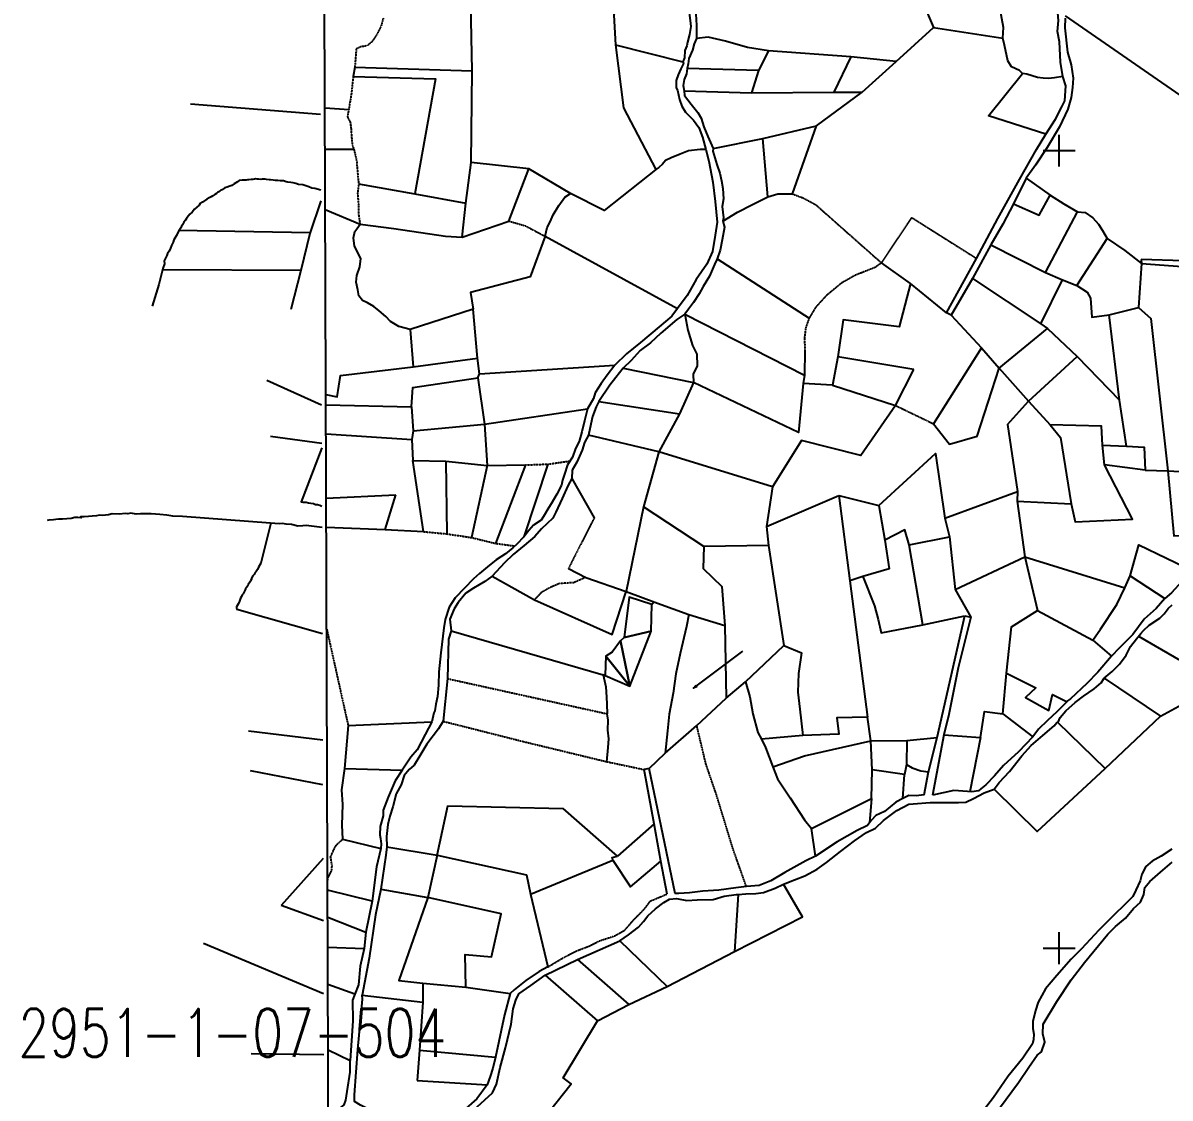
# Model space of a CAD drawing. Header units: millimetres. Extents: x 605783 to 631525, y 1302882 to 1327028.
# Drawn here: x 621219 to 622657, y 1322475 to 1323824 of the extents above; entities that cross this region are included whole.
import ezdxf
from ezdxf.enums import TextEntityAlignment as Align

# ---------------------------------------------------------------- set-up
doc = ezdxf.new("R2010")
doc.units = ezdxf.units.MM
doc.linetypes.add('HIDDEN', pattern=[0.375, 0.25, -0.125])
for name, color, linetype in [('2', 7, 'Continuous'), ('3', 7, 'Continuous'), ('42', 7, 'Continuous'), ('43', 7, 'Continuous'), ('44', 7, 'Continuous')]:
    doc.layers.add(name, color=color, linetype=linetype)
doc.styles.add('ROMANS', font='ROMANS', dxfattribs={"height": 0.2})

# ---------------------------------------------------------------- blocks, each defined once
blk = doc.blocks.new('COORD')
at = {"layer": '42', "color": 2, "linetype": 'Continuous'}
for p, q in [((0, -2), (0, 2)), ((-2, 0), (2, 0))]:
    blk.add_line(p, q, dxfattribs=at)
blk = doc.blocks.new('COORD$')
at = {"layer": '42', "color": 2, "linetype": 'Continuous'}
blk.add_blockref('COORD', (0, 0), dxfattribs=at)

msp = doc.modelspace()

# ---------------------------------------------------------------- linework, layer by layer
at = {"layer": '2', "color": 1, "linetype": 'Continuous'}
for p, q in [((621782.23227, 1323763.55111), (621780.88527, 1323847.95311)), ((622525.65427, 1323832.39911), (622697.53827, 1323713.08511)), ((622313.77327, 1323775.14311), (622360.35527, 1323817.69611)), ((622360.35527, 1323817.69611), (622447.41927, 1323804.48311)), ((621961.89627, 1323795.91611), (622046.24527, 1323774.66511)), ((622256.89527, 1323781.23111), (622153.77427, 1323788.48311)), ((622256.89527, 1323781.23111), (622235.45827, 1323736.93411)), ((622313.77327, 1323775.14311), (622256.89527, 1323781.23111)), ((622271.03627, 1323736.87811), (622313.77327, 1323775.14311)), ((621635.32227, 1323768.31811), (621633.29927, 1323756.62311)), ((621635.32227, 1323768.31811), (621782.23227, 1323763.55111)), ((621781.06627, 1323648.38811), (621782.23227, 1323763.55111)), ((622141.13127, 1323763.93711), (622132.27427, 1323736.05311)), ((622047.88327, 1323738.30811), (622132.27427, 1323736.05311)), ((622132.27427, 1323736.05311), (622235.45827, 1323736.93411)), ((622213.78227, 1323694.41811), (622271.03627, 1323736.87811)), ((622235.45827, 1323736.93411), (622271.03627, 1323736.87811)), ((621592.43051, 1323708.91238), (621429.18351, 1323721.91738)), ((621597.84227, 1323716.95411), (621628.00027, 1323715.18211)), ((622146.56827, 1323678.48111), (622213.78227, 1323694.41811)), ((622183.64227, 1323609.27211), (622213.78227, 1323694.41811)), ((622084.19627, 1323666.19111), (622146.56827, 1323678.48111)), ((622152.86527, 1323605.72711), (622146.56827, 1323678.48111)), ((621598.01727, 1323665.09111), (621634.14527, 1323665.10311)), ((621774.50427, 1323597.79411), (621781.06627, 1323648.38811)), ((621853.51027, 1323640.53811), (621781.06627, 1323648.38811)), ((621828.40727, 1323575.19211), (621853.51027, 1323640.53811)), ((621905.64127, 1323609.80011), (621853.51027, 1323640.53811)), ((622476.80727, 1323628.83511), (622460.80427, 1323596.94611)), ((622476.80727, 1323628.83511), (622506.88527, 1323607.73011)), ((621640.03027, 1323621.88711), (621710.44427, 1323609.46111)), ((621710.44427, 1323609.46111), (621774.50427, 1323597.79411)), ((621598.27227, 1323589.84711), (621641.85527, 1323571.29811)), ((621769.96827, 1323555.08311), (621774.50427, 1323597.79411)), ((622501.05027, 1323510.67911), (622540.77727, 1323586.84511)), ((621769.96827, 1323555.08311), (621828.40727, 1323575.19211)), ((621579.20351, 1323560.18438), (621414.48351, 1323563.23238)), ((621873.66527, 1323556.14511), (622039.84427, 1323465.44911)), ((622432.19527, 1323545.34011), (622409.50427, 1323503.08811)), ((622432.19527, 1323545.34011), (622501.05027, 1323510.67911)), ((622540.06027, 1323494.32611), (622578.13027, 1323553.47511)), ((622089.20427, 1323527.62511), (622204.54327, 1323453.27111)), ((622376.64127, 1323459.90711), (622414.52827, 1323528.20911)), ((622620.61827, 1323526.92311), (622621.34127, 1323521.83311)), ((621567.67951, 1323513.29638), (621394.23551, 1323514.17238)), ((622331.69027, 1323496.64811), (622295.29727, 1323522.63811)), ((622621.34127, 1323521.83311), (622617.61227, 1323466.96011)), ((622409.50427, 1323503.08811), (622382.71827, 1323457.05811)), ((622409.50427, 1323503.08811), (622494.95927, 1323446.16811)), ((622494.95927, 1323446.16811), (622522.07127, 1323501.34511)), ((622501.05027, 1323510.67911), (622522.07127, 1323501.34511)), ((622522.07127, 1323501.34511), (622540.06027, 1323494.32611)), ((622376.64127, 1323459.90711), (622331.69027, 1323496.64811)), ((621783.52127, 1323464.84011), (621704.75327, 1323439.38311)), ((621788.91427, 1323403.32011), (621783.52127, 1323464.84011)), ((622382.71827, 1323457.05811), (622376.64127, 1323459.90711)), ((622382.71827, 1323457.05811), (622420.77427, 1323416.05611)), ((622580.68827, 1323457.36811), (622617.61227, 1323466.96011)), ((622593.58327, 1323350.49611), (622580.68827, 1323457.36811)), ((622442.68727, 1323390.70011), (622503.55427, 1323440.24611)), ((622494.95927, 1323446.16811), (622503.55427, 1323440.24611)), ((622503.55427, 1323440.24611), (622540.38727, 1323405.35611)), ((621704.75327, 1323439.38311), (621708.35527, 1323392.35311)), ((622199.39927, 1323412.64511), (622198.90727, 1323381.89211)), ((622420.77427, 1323416.05611), (622442.68727, 1323390.70011)), ((621708.35527, 1323392.35311), (621788.91427, 1323403.32011)), ((621791.47427, 1323383.49211), (621788.91427, 1323403.32011)), ((622240.50827, 1323404.91611), (622233.88027, 1323369.38711)), ((622335.93727, 1323388.83411), (622240.50827, 1323404.91611)), ((622479.72227, 1323349.19911), (622540.38727, 1323405.35611)), ((622540.38727, 1323405.35611), (622593.58327, 1323350.49611)), ((621789.44527, 1323378.66011), (621791.47427, 1323383.49211)), ((621791.47427, 1323383.49211), (621961.28727, 1323394.29611)), ((621971.71827, 1323390.51011), (622059.57127, 1323372.68311)), ((622312.71827, 1323344.04411), (622335.93727, 1323388.83411)), ((622442.68727, 1323390.70011), (622479.72227, 1323349.19911)), ((621593.66451, 1323344.47838), (621524.82251, 1323375.22438)), ((621789.44527, 1323378.66011), (621797.63127, 1323320.44711)), ((622059.57127, 1323372.68311), (622042.24027, 1323333.43411)), ((622233.88027, 1323369.38711), (622197.04727, 1323371.48711)), ((622233.88027, 1323369.38711), (622312.71827, 1323344.04411)), ((621599.10127, 1323344.76611), (621706.36727, 1323342.01611)), ((621706.36727, 1323342.01611), (621708.42827, 1323312.01911)), ((621797.63127, 1323320.44711), (621926.89727, 1323339.53511)), ((621941.09827, 1323348.98111), (622042.24027, 1323333.43411)), ((622453.32027, 1323319.94311), (622479.72227, 1323349.19911)), ((622479.72227, 1323349.19911), (622506.68427, 1323319.47811)), ((622602.28627, 1323292.97311), (622593.58327, 1323350.49611)), ((622042.24027, 1323333.43411), (622016.45827, 1323285.87111)), ((621708.42827, 1323312.01911), (621706.65827, 1323301.08611)), ((621708.42827, 1323312.01911), (621797.63127, 1323320.44711)), ((621797.63127, 1323320.44711), (621801.23727, 1323268.58711)), ((622453.32027, 1323319.94311), (622465.63127, 1323236.20611)), ((622506.68427, 1323319.47811), (622519.77827, 1323303.85811)), ((621529.42351, 1323305.32138), (621593.82651, 1323296.68438)), ((621599.22527, 1323308.16111), (621706.65827, 1323301.08611)), ((621706.65827, 1323301.08611), (621707.95327, 1323274.90211)), ((622016.45827, 1323285.87111), (621928.01627, 1323306.73611)), ((622519.77827, 1323303.85811), (622533.10827, 1323220.36811)), ((622016.45827, 1323285.87111), (621997.11827, 1323216.89911)), ((622158.94027, 1323241.92611), (622016.45827, 1323285.87111)), ((622572.30627, 1323293.99611), (622602.28627, 1323292.97311)), ((622574.91027, 1323269.31711), (622572.30627, 1323293.99611)), ((621721.50527, 1323185.67511), (621707.95327, 1323274.90211)), ((621707.95327, 1323274.90211), (621749.38327, 1323273.90311)), ((621749.38327, 1323273.90311), (621750.73627, 1323182.89211)), ((621749.38327, 1323273.90311), (621801.23727, 1323268.58711)), ((621801.23727, 1323268.58711), (621781.49427, 1323178.32911)), ((621801.23727, 1323268.58711), (621849.27327, 1323269.37011)), ((621849.27327, 1323269.37011), (621811.49227, 1323170.97011)), ((621877.23027, 1323270.39911), (621847.09427, 1323179.38211)), ((622625.94027, 1323262.77211), (622574.91027, 1323269.31711)), ((622625.94027, 1323262.77211), (622654.14127, 1323261.76411)), ((622654.14127, 1323261.76411), (622727.29827, 1323257.56911)), ((621907.09327, 1323252.51911), (621935.25627, 1323202.94911)), ((622158.94027, 1323241.92611), (622151.18427, 1323192.17211)), ((621599.49827, 1323227.57311), (621686.64327, 1323231.67511)), ((621673.21227, 1323188.45111), (621686.64327, 1323231.67511)), ((622151.18427, 1323192.17211), (622241.70227, 1323231.03811)), ((622241.70227, 1323231.03811), (622291.92227, 1323218.40011)), ((622241.70227, 1323231.03811), (622255.61327, 1323124.15711)), ((622374.64727, 1323202.68311), (622465.63127, 1323236.20611)), ((622465.63127, 1323236.20611), (622465.28327, 1323224.00811)), ((621997.11827, 1323216.89911), (621975.20327, 1323110.83811)), ((622072.52027, 1323167.26911), (621997.11827, 1323216.89911)), ((622291.92227, 1323218.40011), (622299.71927, 1323175.12011)), ((622465.28327, 1323224.00811), (622533.10827, 1323220.36811)), ((622465.28327, 1323224.00811), (622475.16227, 1323154.27411)), ((622374.64727, 1323202.68311), (622380.56227, 1323178.99111)), ((621599.62027, 1323191.47111), (621673.21227, 1323188.45111)), ((621673.21227, 1323188.45111), (621721.50527, 1323185.67511)), ((622151.18427, 1323192.17211), (622153.79627, 1323168.51011)), ((622153.79627, 1323168.51011), (622072.52027, 1323167.26911)), ((622153.79627, 1323168.51011), (622172.89827, 1323042.77311)), ((622329.91527, 1323169.26411), (622380.56227, 1323178.99111)), ((622347.18127, 1323068.96311), (622329.91527, 1323169.26411)), ((622380.56227, 1323178.99111), (622387.67527, 1323113.09411)), ((622387.67527, 1323113.09411), (622475.16227, 1323154.27411)), ((622475.16227, 1323154.27411), (622600.14627, 1323115.31111)), ((622475.16227, 1323154.27411), (622490.90327, 1323086.77611)), ((621902.99727, 1323139.42711), (621924.63327, 1323128.30911)), ((621807.35127, 1323129.69111), (621860.61027, 1323100.31711)), ((621924.63327, 1323128.30911), (621975.20327, 1323110.83811)), ((622271.91827, 1323129.35311), (622255.61327, 1323124.15711)), ((622255.61327, 1323124.15711), (622277.92127, 1322953.14611)), ((622600.14627, 1323115.31111), (622607.12627, 1323130.50211)), ((622607.12627, 1323130.50211), (622650.38727, 1323101.69111)), ((622387.67527, 1323113.09411), (622407.22827, 1323078.35311)), ((622007.60527, 1323094.54211), (622009.89927, 1323097.73611)), ((622490.90327, 1323086.77611), (622559.99227, 1323049.57111)), ((622347.18127, 1323068.96311), (622399.61927, 1323080.19911)), ((622365.14627, 1322927.73011), (622399.61927, 1323080.19911)), ((622399.61927, 1323080.19911), (622407.22827, 1323078.35311)), ((621756.23127, 1323061.40911), (621946.69327, 1323006.35911)), ((622617.49727, 1323054.68911), (622719.42027, 1322995.31111)), ((622124.77027, 1322997.43711), (622172.89827, 1323042.77311)), ((622559.99227, 1323049.57111), (622583.77727, 1323029.55311)), ((622059.68427, 1322989.39111), (622121.73427, 1323035.62711)), ((621751.59127, 1323001.38711), (621745.91327, 1322947.97411)), ((622100.72327, 1322977.05711), (622124.77027, 1322997.43711)), ((622447.45927, 1322957.26211), (622452.17327, 1323008.06011)), ((622574.46027, 1323002.06611), (622645.15227, 1322954.52511)), ((622645.15227, 1322954.52511), (622719.42027, 1322995.31111)), ((622063.84727, 1322942.46911), (622100.72327, 1322977.05711)), ((622282.01127, 1322923.37011), (622277.92127, 1322953.14611)), ((622447.45927, 1322957.26211), (622484.98327, 1322928.59511)), ((622575.77327, 1322888.78511), (622645.15227, 1322954.52511)), ((621626.92427, 1322942.59711), (621622.39827, 1322888.70011)), ((621626.92427, 1322942.59711), (621731.68427, 1322947.17311)), ((622024.20327, 1322908.07511), (622063.84727, 1322942.46911)), ((622515.92927, 1322946.73211), (622575.77327, 1322888.78511)), ((621595.08851, 1322924.12438), (621502.12451, 1322935.58538)), ((622196.67427, 1322929.95911), (622145.04927, 1322925.32511)), ((622282.01127, 1322923.37011), (622326.99727, 1322923.99511)), ((622283.50827, 1322887.00711), (622282.01127, 1322923.37011)), ((622326.99727, 1322923.99511), (622326.50827, 1322893.75011)), ((622326.99727, 1322923.99511), (622365.14627, 1322927.73011)), ((622354.13627, 1322884.35911), (622365.14627, 1322927.73011)), ((622373.30327, 1322930.96311), (622359.16427, 1322855.28111)), ((622373.30327, 1322930.96311), (622419.27427, 1322927.51311)), ((622419.27427, 1322927.51311), (622405.91127, 1322859.60211)), ((622004.04127, 1322888.65711), (622024.20327, 1322908.07511)), ((622326.50827, 1322893.75011), (622324.37727, 1322881.05911)), ((621595.27851, 1322868.27138), (621504.53651, 1322885.79938)), ((621622.39827, 1322888.70011), (621694.51727, 1322886.55611)), ((622004.04127, 1322888.65711), (621997.94627, 1322887.36911)), ((622010.31327, 1322819.46511), (621997.94627, 1322887.36911)), ((622282.72027, 1322850.91911), (622283.50827, 1322887.00711)), ((622324.37727, 1322881.05911), (622283.50827, 1322887.00711)), ((622322.07427, 1322851.11311), (622324.37727, 1322881.05911)), ((622348.74327, 1322855.76211), (622354.13627, 1322884.35911)), ((622282.72027, 1322850.91911), (622280.23927, 1322820.48911)), ((621964.60127, 1322778.76911), (621896.43127, 1322838.73611)), ((622010.31327, 1322819.46511), (621964.60127, 1322778.76911)), ((622018.74327, 1322772.43711), (622010.31327, 1322819.46511)), ((621619.93727, 1322799.97411), (621667.88727, 1322788.58911)), ((621675.25127, 1322790.38811), (621738.64927, 1322780.19711)), ((621738.64927, 1322780.19711), (621726.75227, 1322726.80511)), ((621595.59051, 1322776.03138), (621542.80051, 1322716.89438)), ((621855.60827, 1322730.92811), (621958.76027, 1322773.68211)), ((622026.64327, 1322731.32111), (622018.74327, 1322772.43711)), ((621657.16727, 1322722.19411), (621601.16127, 1322736.15711)), ((621668.04727, 1322737.48011), (621726.75227, 1322726.80511)), ((621657.16727, 1322722.19411), (621649.01727, 1322683.55311)), ((621855.60827, 1322730.92811), (621877.24727, 1322639.89011)), ((622115.84427, 1322730.79711), (622110.98627, 1322659.07811)), ((621595.85651, 1322697.65738), (621542.80051, 1322716.89438)), ((621601.27627, 1322702.35211), (621649.01727, 1322683.55311)), ((621649.01727, 1322683.55311), (621647.18727, 1322663.17611)), ((621596.16651, 1322606.04838), (621445.79951, 1322669.18938)), ((621601.40427, 1322664.47011), (621647.18727, 1322663.17611)), ((621914.32127, 1322649.14311), (621967.61527, 1322672.42511)), ((621967.61527, 1322672.42511), (622026.75227, 1322615.37211)), ((621873.72227, 1322629.45511), (621914.32127, 1322649.14311)), ((621914.32127, 1322649.14311), (621978.79327, 1322592.61311)), ((622026.75227, 1322615.37211), (622110.98627, 1322659.07811)), ((621873.72227, 1322629.45511), (621939.46727, 1322572.16511)), ((621635.42327, 1322605.67811), (621601.56227, 1322617.69311)), ((621720.49527, 1322619.52011), (621720.51727, 1322595.62311)), ((621720.49527, 1322619.52011), (621774.38227, 1322614.45811)), ((621774.38227, 1322614.45811), (621830.08427, 1322606.45411)), ((621978.79327, 1322592.61311), (622026.75227, 1322615.37211)), ((621644.57527, 1322604.68511), (621720.51727, 1322595.62311)), ((621720.51727, 1322595.62311), (621716.25127, 1322535.37011)), ((621939.46727, 1322572.16511), (621978.79327, 1322592.61311)), ((621601.83927, 1322536.08611), (621629.58427, 1322522.76811)), ((621716.25127, 1322535.37011), (621713.49027, 1322497.48911)), ((621716.25127, 1322535.37011), (621811.52927, 1322526.56111)), ((621505.56551, 1322531.53138), (621596.42451, 1322529.91638)), ((621713.49027, 1322497.48911), (621800.96427, 1322491.95211))]:
    msp.add_line(p, q, dxfattribs=at)
for points in [[(621976.87927, 1323932.89311), (621970.45227, 1323889.98211), (621963.87727, 1323853.62511), (621960.08327, 1323833.28611), (621961.89627, 1323795.91611)], [(621976.87927, 1323932.89311), (621987.32327, 1323925.29311), (621999.55227, 1323915.40911), (622008.97527, 1323908.82311), (622018.14927, 1323900.71111), (622029.35127, 1323894.38411), (622032.91927, 1323891.08811), (622040.56427, 1323884.49711), (622043.88627, 1323878.40311), (622047.96527, 1323874.34611), (622052.34327, 1323856.05011), (622053.40227, 1323842.32211), (622055.48427, 1323826.81711), (622056.27027, 1323819.19011), (622054.52227, 1323809.26911), (622052.01127, 1323799.60011), (622051.26327, 1323795.02111), (622048.74127, 1323788.91111), (622048.26227, 1323779.75611), (622046.24527, 1323774.66511)], [(622050.20027, 1323890.88011), (622054.30027, 1323880.21111), (622058.15127, 1323867.76211), (622062.29327, 1323843.61711), (622062.83227, 1323833.70211), (622063.10127, 1323828.87111), (622063.38527, 1323819.46411), (622063.43427, 1323803.95311)], [(622336.77927, 1323890.85511), (622339.46827, 1323877.10511), (622346.13827, 1323852.39011), (622354.11627, 1323832.49411), (622360.35527, 1323817.69611)], [(622447.41927, 1323804.48311), (622448.28627, 1323817.94811), (622443.41227, 1323844.93411), (622445.74127, 1323850.25211), (622455.92327, 1323885.24211)], [(622522.77927, 1323756.54811), (622519.86727, 1323774.36611), (622518.54127, 1323800.05111), (622515.84727, 1323813.03811), (622516.97027, 1323826.75511), (622516.28027, 1323836.16611), (622519.93027, 1323848.08111), (622524.33127, 1323858.46511)], [(622525.37727, 1323829.47811), (622525.02827, 1323817.28011), (622528.60627, 1323787.00011), (622533.05527, 1323770.94711), (622535.46727, 1323754.14911), (622534.61427, 1323742.46411), (622533.24627, 1323730.02111), (622529.06627, 1323715.31411), (622518.22227, 1323693.29411), (622502.77427, 1323667.50011), (622488.37127, 1323645.25711), (622476.80727, 1323628.83511)], [(622063.43427, 1323803.95311), (622060.65927, 1323797.33411), (622058.65127, 1323789.44711), (622053.85527, 1323779.00811), (622052.86027, 1323772.14011), (622051.86227, 1323766.28911)], [(622153.77427, 1323788.48311), (622127.37727, 1323792.78011), (622099.99427, 1323800.89811), (622077.92227, 1323805.66611), (622063.43427, 1323803.95311)], [(622472.23427, 1323760.03811), (622468.19727, 1323763.88611), (622458.32227, 1323768.54711), (622453.80727, 1323776.21211), (622449.63927, 1323795.82111), (622447.41927, 1323804.48311)], [(621961.89627, 1323795.91611), (621972.13427, 1323717.11111), (622012.36227, 1323639.84511)], [(622153.77427, 1323788.48311), (622141.13127, 1323763.93711), (622051.86227, 1323766.28911)], [(622046.24527, 1323774.66511), (622047.26727, 1323772.63411), (622043.98427, 1323766.01411), (622040.70527, 1323758.37711), (622038.18627, 1323751.25011), (622038.21427, 1323742.35111), (622039.74827, 1323739.30411), (622042.32627, 1323727.61411), (622045.14827, 1323719.23011), (622049.74627, 1323711.61411), (622059.68827, 1323701.72411), (622066.57927, 1323692.33511), (622071.19127, 1323680.39611), (622075.05127, 1323664.89611)], [(621633.29927, 1323756.62311), (621736.23827, 1323753.61711), (621710.44427, 1323609.46111)], [(622051.86227, 1323766.28911), (622050.86627, 1323759.67611), (622048.09227, 1323752.80311), (622046.59127, 1323745.17011), (622047.88327, 1323738.30811)], [(622501.12427, 1323684.03711), (622429.63927, 1323707.28311), (622472.23427, 1323760.03811)], [(622522.77927, 1323756.54811), (622512.09027, 1323754.60711), (622504.71527, 1323753.90911), (622498.11027, 1323754.22011), (622490.74627, 1323755.04711), (622477.56627, 1323759.48311), (622472.23427, 1323760.03811)], [(622501.12427, 1323684.03711), (622513.46727, 1323702.74011), (622521.46727, 1323718.43011), (622525.08327, 1323726.02511), (622526.24627, 1323744.82511), (622522.77927, 1323756.54811)], [(622047.88327, 1323738.30811), (622048.66327, 1323732.71611), (622056.83027, 1323721.55011), (622065.24927, 1323711.14711), (622069.33827, 1323704.03911), (622072.67527, 1323693.36811), (622077.79527, 1323681.17711), (622084.19627, 1323666.19111)], [(622697.53827, 1323713.08511), (622687.20827, 1323691.82311), (622684.01527, 1323673.29411), (622677.92427, 1323641.57311), (622674.42327, 1323550.60311), (622673.97427, 1323525.44211), (622620.61827, 1323526.92311)], [(622414.52827, 1323528.20911), (622441.09127, 1323578.30811), (622468.40827, 1323627.12911), (622489.53927, 1323664.82011), (622501.12427, 1323684.03711)], [(622075.05127, 1323664.89611), (622068.00127, 1323665.03711), (622053.26127, 1323663.25111), (622042.84427, 1323659.17911), (622031.91927, 1323654.34411), (622024.55127, 1323651.29011), (622020.99827, 1323646.45811), (622016.42627, 1323642.38911), (622012.36227, 1323639.84511)], [(622075.05127, 1323664.89611), (622078.90827, 1323650.41211), (622084.07527, 1323623.72711), (622086.94627, 1323599.57911), (622089.31327, 1323573.90311), (622086.82327, 1323557.62311), (622083.58427, 1323537.01811), (622076.26427, 1323521.23311), (622063.11027, 1323501.87311), (622051.99127, 1323481.75611), (622039.84427, 1323465.44911)], [(622084.19627, 1323666.19111), (622083.95327, 1323662.63111), (622088.83327, 1323646.11611), (622092.93327, 1323635.19311), (622094.74227, 1323625.79011), (622096.55127, 1323616.13211), (622097.35427, 1323603.16611), (622095.60527, 1323593.49911), (622097.17527, 1323579.01011), (622096.42627, 1323574.93911)], [(622014.39427, 1323641.11711), (621947.59827, 1323588.20911), (621905.64127, 1323609.80011)], [(621592.75151, 1323614.08538), (621585.12051, 1323616.10238), (621581.30951, 1323616.60238), (621577.62351, 1323618.12038), (621573.93751, 1323619.38338), (621569.99751, 1323620.51938), (621564.66251, 1323620.88938), (621561.48451, 1323622.28138), (621558.18151, 1323623.03738), (621555.13251, 1323623.41238), (621551.44851, 1323623.78638), (621549.28851, 1323624.41738), (621545.98351, 1323625.42738), (621543.57051, 1323625.54938), (621541.79251, 1323625.54538), (621538.61651, 1323625.92038), (621535.56851, 1323626.16838), (621533.15451, 1323626.41738), (621529.59851, 1323626.66438), (621527.81951, 1323627.04238), (621524.51651, 1323627.16238), (621523.11951, 1323627.54038), (621521.08751, 1323627.53638), (621519.30851, 1323627.78738), (621517.53151, 1323627.27438), (621514.48251, 1323627.64938), (621512.83251, 1323627.51938), (621510.92651, 1323627.89638), (621509.52951, 1323627.76638), (621507.49851, 1323627.38138), (621505.46651, 1323627.12238), (621502.54651, 1323626.98938), (621500.76851, 1323626.73138), (621498.99151, 1323626.47338), (621496.19751, 1323626.34038), (621494.29251, 1323626.33638), (621490.48351, 1323625.82038), (621488.45551, 1323624.29038), (621486.29851, 1323623.14238), (621484.26951, 1323621.99438), (621481.22651, 1323619.69938), (621478.68851, 1323618.80438), (621475.38951, 1323617.52638), (621472.34251, 1323616.75738), (621469.42651, 1323614.71738), (621468.91951, 1323614.46238), (621467.14351, 1323613.44238), (621465.49451, 1323612.42138), (621463.21251, 1323610.76438), (621461.81751, 1323609.74438), (621459.78851, 1323608.46938), (621457.50651, 1323606.81238), (621455.22351, 1323605.40938), (621452.93951, 1323604.13338), (621450.02251, 1323602.60138), (621444.31551, 1323599.03038), (621441.39851, 1323596.99038), (621440.13251, 1323595.20838), (621434.30251, 1323589.98538), (621431.38951, 1323586.29238), (621428.47451, 1323583.61738), (621425.05451, 1323579.41538), (621424.42251, 1323578.39738), (621422.90251, 1323576.36038), (621421.13051, 1323573.56038), (621420.11851, 1323572.03238), (621419.35951, 1323570.50538), (621418.22051, 1323568.85038), (621417.33651, 1323566.68838), (621415.56351, 1323564.14238), (621414.54951, 1323563.37738), (621411.64251, 1323557.01538), (621409.74451, 1323553.83338), (621408.47951, 1323551.79738), (621407.46951, 1323548.74438), (621405.70151, 1323544.41938), (621404.18451, 1323541.11038), (621402.41451, 1323537.54838), (621400.64351, 1323534.36638), (621399.63351, 1323531.94938), (621398.49551, 1323529.53138), (621396.47251, 1323525.46038), (621396.73551, 1323521.52038), (621394.58951, 1323515.66838), (621389.80851, 1323495.44738), (621381.48651, 1323468.48238)], [(621592.79751, 1323600.48338), (621579.02351, 1323559.65138), (621567.69551, 1323513.35838), (621554.97851, 1323464.26638)], [(621873.66527, 1323556.14511), (621876.45127, 1323567.07811), (621880.25727, 1323574.19811), (621884.06227, 1323583.09711), (621890.91327, 1323594.79411), (621898.27527, 1323604.96611), (621905.64127, 1323609.80011)], [(622096.42627, 1323574.93911), (622114.84827, 1323586.23111), (622133.73027, 1323595.98011), (622152.86527, 1323605.72711)], [(622152.86527, 1323605.72711), (622165.59827, 1323609.17511), (622183.64227, 1323609.27211)], [(622460.80427, 1323596.94611), (622492.96827, 1323582.68611), (622506.88527, 1323607.73011)], [(622506.88527, 1323607.73011), (622523.82827, 1323596.90611), (622540.77727, 1323586.84511)], [(622460.80427, 1323596.94611), (622447.38927, 1323571.13611), (622432.19527, 1323545.34011)], [(622540.77727, 1323586.84511), (622550.68227, 1323585.99611), (622560.03327, 1323579.30611), (622567.34127, 1323571.36211), (622572.36227, 1323563.43911), (622578.13027, 1323553.47511)], [(621704.75327, 1323439.38311), (621690.51727, 1323442.93611), (621679.83727, 1323449.03311), (621673.98527, 1323455.64011), (621665.59127, 1323462.50011), (621658.97827, 1323467.83611), (621651.09527, 1323472.40911), (621644.99227, 1323475.71111), (621640.41227, 1323481.30211), (621638.88027, 1323488.92811), (621636.83827, 1323498.33311), (621637.84727, 1323506.72311), (621641.65027, 1323517.91111), (621642.91127, 1323528.08011), (621640.87427, 1323532.14711), (621637.31027, 1323539.00911), (621635.01827, 1323543.83911), (621633.73827, 1323554.26111), (621635.25527, 1323562.14311), (621637.79427, 1323565.19511), (621641.85527, 1323571.29811)], [(621641.85527, 1323571.29811), (621684.30527, 1323565.97711), (621748.87127, 1323556.34511), (621769.96827, 1323555.08311)], [(622096.42627, 1323574.93911), (622098.48227, 1323567.57111), (622095.48327, 1323551.54311), (622093.23527, 1323538.82411), (622089.20427, 1323527.62511)], [(621873.66527, 1323556.14511), (621854.90427, 1323505.03811), (621780.45227, 1323485.43011), (621783.52127, 1323464.84011)], [(622578.13027, 1323553.47511), (622600.12127, 1323538.28611), (622621.34127, 1323521.83311)], [(622089.20427, 1323527.62511), (622085.92227, 1323520.75111), (622079.86927, 1323505.98611), (622072.03127, 1323493.25211), (622066.97827, 1323483.83011), (622059.89627, 1323473.13111), (622053.31627, 1323464.46811), (622048.76027, 1323458.60811)], [(622621.34127, 1323521.83311), (622672.13827, 1323518.08711), (622704.40527, 1323517.04311), (622720.65227, 1323514.86811)], [(622331.69027, 1323496.64811), (622317.54827, 1323442.62811), (622247.22027, 1323451.12011), (622240.50827, 1323404.91611)], [(622540.06027, 1323494.32611), (622553.20927, 1323485.82311), (622557.47327, 1323478.66811), (622559.06527, 1323454.50611), (622580.68827, 1323457.36811)], [(622039.84427, 1323465.44911), (622032.75927, 1323455.76811), (622016.53627, 1323442.50211), (621993.47227, 1323422.86111), (621975.72727, 1323408.82811), (621961.28727, 1323394.29611)], [(622048.76027, 1323458.60811), (622038.87027, 1323451.71611), (622018.84827, 1323434.62611), (622005.92627, 1323422.38611), (621992.99527, 1323412.68911), (621981.59827, 1323400.45311), (621971.71827, 1323390.51011)], [(622048.76027, 1323458.60811), (622198.90727, 1323381.89211), (622197.04727, 1323371.48711)], [(622048.76027, 1323458.60811), (622052.45627, 1323438.32711), (622058.40527, 1323418.95611), (622063.91327, 1323408.23211), (622064.30727, 1323393.48611), (622059.14427, 1323383.10911), (622059.57127, 1323372.68311)], [(622617.61227, 1323466.96011), (622632.75027, 1323452.84811), (622654.14127, 1323261.76411)], [(622420.77427, 1323416.05611), (622360.31627, 1323321.00611), (622380.70227, 1323295.41011), (622415.08727, 1323305.27811), (622442.68727, 1323390.70011)], [(621599.05827, 1323357.48511), (621613.07827, 1323354.68711), (621617.37427, 1323381.63611), (621708.35527, 1323392.35311)], [(621961.28727, 1323394.29611), (621951.66827, 1323382.06511), (621943.82327, 1323371.61911), (621936.49127, 1323359.64811), (621934.22627, 1323352.52211), (621926.89727, 1323339.53511)], [(621971.71827, 1323390.51011), (621962.60527, 1323379.04311), (621954.75827, 1323369.36011), (621941.09827, 1323348.98111)], [(621706.36727, 1323342.01611), (621708.12427, 1323366.42211), (621789.44527, 1323378.66011)], [(622197.04727, 1323371.48711), (622191.48827, 1323310.02111), (622059.57127, 1323372.68311)], [(621926.89727, 1323339.53511), (621923.13227, 1323324.52211), (621919.61627, 1323311.03611), (621916.35127, 1323298.82211), (621911.80527, 1323289.91111), (621908.28027, 1323279.22211), (621901.95827, 1323269.28811)], [(621941.09827, 1323348.98111), (621937.56127, 1323342.36011), (621933.28027, 1323329.88911), (621931.27727, 1323320.47611), (621928.01627, 1323306.73611)], [(622312.71827, 1323344.04411), (622269.53827, 1323281.38011), (622195.22327, 1323300.07511), (622158.94027, 1323241.92611)], [(622572.30627, 1323293.99611), (622571.22127, 1323317.90011), (622506.68427, 1323319.47811)], [(621928.01627, 1323306.73611), (621923.21727, 1323297.31511), (621920.19727, 1323287.89911), (621913.63727, 1323272.87911), (621907.57027, 1323262.69211), (621907.09327, 1323252.51911)], [(621593.84751, 1323290.71038), (621568.21451, 1323222.90538), (621570.24751, 1323222.65538), (621572.40551, 1323222.78738), (621574.31051, 1323222.79138), (621577.23351, 1323221.90738), (621580.15551, 1323221.53238), (621583.33151, 1323220.90338), (621586.12851, 1323219.89238), (621588.41451, 1323219.64238), (621591.33751, 1323219.01338), (621594.09451, 1323217.61938)], [(622291.92227, 1323218.40011), (622362.82227, 1323283.61811), (622374.64727, 1323202.68311)], [(622602.28627, 1323292.97311), (622624.64027, 1323291.76111), (622625.94027, 1323262.77211)], [(621901.95827, 1323269.28811), (621897.92827, 1323257.83511), (621895.41127, 1323250.20011), (621894.15927, 1323244.09411), (621888.60327, 1323232.89111), (621881.52627, 1323220.66711), (621878.23827, 1323215.82611), (621871.66527, 1323204.87511), (621868.88327, 1323200.29111), (621859.24727, 1323193.90811), (621853.42327, 1323187.02711), (621847.09427, 1323179.38211)], [(622533.10827, 1323220.36811), (622538.01827, 1323198.21011), (622609.96027, 1323201.14311), (622574.91027, 1323269.31711)], [(622654.14127, 1323261.76411), (622661.64227, 1323180.35711), (622680.70627, 1323180.95411), (622705.62627, 1323153.20311)], [(621907.09327, 1323252.51911), (621902.04027, 1323243.09811), (621894.97427, 1323227.31411), (621887.15027, 1323210.00211), (621883.61627, 1323202.61911), (621869.42627, 1323189.35811), (621861.07127, 1323179.41911), (621847.38327, 1323168.19411), (621833.69527, 1323156.97011), (621823.05427, 1323146.77011), (621807.35127, 1323129.69111)], [(621594.18551, 1323190.92638), (621574.39751, 1323193.57138), (621570.07751, 1323193.08538), (621563.85351, 1323192.60938), (621555.73651, 1323194.56138), (621549.26351, 1323195.23138), (621544.44151, 1323195.89338), (621540.37551, 1323195.40538), (621529.45951, 1323196.35438), (621419.15151, 1323204.57238), (621407.34451, 1323205.14438), (621399.85851, 1323206.32838), (621390.97451, 1323207.26638), (621380.18451, 1323207.95938), (621371.29651, 1323208.13438), (621366.72451, 1323208.15838), (621361.26251, 1323207.80538), (621354.66451, 1323208.85838), (621350.85151, 1323208.11538), (621347.55251, 1323208.64138), (621340.18251, 1323207.66238), (621331.29451, 1323207.83738), (621326.59251, 1323206.97138), (621323.03451, 1323206.48138), (621318.96851, 1323205.99438), (621315.16051, 1323206.39638), (621311.60051, 1323205.52438), (621306.13751, 1323204.91738), (621301.69151, 1323204.55938), (621296.22951, 1323204.33338), (621291.40351, 1323204.10438), (621292.54051, 1323203.08038), (621288.09851, 1323203.61338), (621284.54251, 1323203.37738), (621279.71151, 1323202.25838), (621274.50151, 1323201.64938), (621268.91251, 1323201.29738), (621264.08751, 1323201.32338), (621260.65651, 1323200.83238), (621257.48051, 1323200.46738), (621251.76451, 1323200.24338), (621249.53851, 1323199.55538)], [(621529.86851, 1323196.31838), (621517.65151, 1323146.03538), (621514.45151, 1323140.96338), (621513.29451, 1323138.17038), (621511.63251, 1323135.88838), (621510.22751, 1323134.36938), (621509.07251, 1323131.95838), (621507.41351, 1323130.31338), (621505.74951, 1323127.52338), (621505.74251, 1323126.25038), (621504.58751, 1323123.83938), (621503.56451, 1323122.31838), (621501.51851, 1323119.53038), (621501.00151, 1323117.75138), (621499.72051, 1323115.59538), (621498.31551, 1323113.94938), (621497.92951, 1323112.80638), (621497.15951, 1323111.15638), (621496.38851, 1323109.50638), (621495.49151, 1323107.85738), (621494.21451, 1323106.33738), (621493.31651, 1323104.56138), (621492.03451, 1323102.15038), (621490.87351, 1323098.46738), (621489.71651, 1323095.80138), (621488.30851, 1323093.39138), (621487.15651, 1323091.61638), (621487.14751, 1323089.96238), (621487.39351, 1323088.30738), (621594.63551, 1323057.96638)], [(622329.91527, 1323169.26411), (622324.47027, 1323188.12211), (622299.71927, 1323175.12011)], [(621847.09427, 1323179.38211), (621838.22827, 1323170.20411), (621833.16127, 1323165.35911)], [(622072.52027, 1323167.26911), (622072.03727, 1323139.30511), (622095.44127, 1323116.94311), (622099.14027, 1323067.81711)], [(622299.71927, 1323175.12011), (622305.03127, 1323139.23211), (622271.91827, 1323129.35311)], [(622607.12627, 1323130.50211), (622617.84427, 1323169.04611), (622687.12927, 1323135.60811)], [(621833.16127, 1323165.35911), (621824.03627, 1323157.70611), (621812.62327, 1323150.30211), (621801.72327, 1323141.62711), (621791.58427, 1323133.20911), (621783.98127, 1323126.57811), (621772.58227, 1323114.85011), (621760.93027, 1323102.61411), (621753.59727, 1323090.89811), (621748.30927, 1323075.37311), (621746.81627, 1323065.19811), (621743.10327, 1323033.65811), (621740.38227, 1323010.00311), (621740.18127, 1322993.22011), (621738.70027, 1322978.97711), (621736.95127, 1322969.56411), (621735.45327, 1322960.91411), (621734.44427, 1322958.62311), (621731.68427, 1322947.17311)], [(621807.35127, 1323129.69111), (621798.22327, 1323123.31011), (621784.01827, 1323114.88111), (621774.38127, 1323108.49811), (621764.76027, 1323097.03011), (621759.70327, 1323088.88011), (621754.40727, 1323075.89811), (621756.23127, 1323061.40911)], [(622271.91827, 1323129.35311), (622286.37427, 1323092.87811), (622291.06927, 1323075.55211), (622294.75027, 1323058.74311), (622347.18127, 1323068.96311)], [(622687.12927, 1323135.60811), (622671.66627, 1323123.36211), (622658.75127, 1323108.83311), (622650.38727, 1323101.69111)], [(621860.61027, 1323100.31711), (621957.73927, 1323056.88711), (621975.20327, 1323110.83811)], [(621975.20327, 1323110.83811), (622014.47827, 1323096.00711), (622053.75827, 1323081.68411)], [(622559.99227, 1323049.57111), (622569.75527, 1323063.21211), (622590.07227, 1323094.30111), (622600.14627, 1323115.31111)], [(622650.38727, 1323101.69111), (622639.75227, 1323089.45811), (622624.54627, 1323075.94011), (622610.37527, 1323056.83211), (622593.14827, 1323039.49511), (622583.77727, 1323029.55311)], [(622053.75827, 1323081.68411), (622051.10227, 1323066.96411), (622043.21527, 1323032.97111), (622037.68127, 1323007.60011), (622034.18927, 1322983.22811), (622029.41027, 1322956.83411), (622026.96127, 1322936.01211), (622024.20327, 1322908.07511)], [(622053.75827, 1323081.68411), (622099.14027, 1323067.81711), (622100.72327, 1322977.05711)], [(622452.17327, 1323008.06011), (622458.21727, 1323066.47111), (622490.90327, 1323086.77611)], [(622620.28227, 1323058.13011), (622623.57427, 1323061.95311), (622630.92327, 1323068.58311), (622644.36427, 1323077.26511), (622649.68427, 1323082.61911), (622654.74627, 1323089.24411), (622659.81427, 1323093.83411)], [(622407.22827, 1323078.35311), (622391.23527, 1323014.94511), (622379.85527, 1322956.58011), (622373.30327, 1322930.96311)], [(621756.23127, 1323061.40911), (621752.70627, 1323050.97411), (621751.59127, 1323001.38711)], [(622574.46027, 1323002.06611), (622584.34627, 1323010.23011), (622593.72027, 1323019.40911), (622602.07027, 1323030.87311), (622607.37327, 1323041.56711), (622614.71327, 1323051.24911), (622620.28227, 1323058.13011)], [(622172.89827, 1323042.77311), (622195.19327, 1323033.93611), (622191.17827, 1323007.78911), (622190.48927, 1322984.41011), (622192.86627, 1322963.29111), (622196.67427, 1322929.95911)], [(622583.77727, 1323029.55311), (622566.30527, 1323009.41811), (622552.88127, 1322995.14311), (622532.10227, 1322976.01711), (622527.28427, 1322972.69811)], [(621946.69327, 1323006.35911), (621949.66627, 1322991.29411), (621950.69427, 1322978.07411), (621951.21127, 1322969.17711), (621951.64927, 1322957.25711)], [(622124.77027, 1322997.43711), (622130.21427, 1322978.58011), (622134.11527, 1322957.19411), (622140.54227, 1322934.00611), (622145.04927, 1322925.32511)], [(622452.17327, 1323008.06011), (622488.62727, 1322989.94911), (622475.82527, 1322977.60511), (622505.18027, 1322961.58911), (622509.65427, 1322981.37711), (622527.28427, 1322972.69811)], [(622516.94527, 1322946.98911), (622519.21427, 1322952.84311), (622526.55827, 1322961.00011), (622538.21627, 1322971.45611), (622548.61027, 1322979.36611), (622561.79527, 1322988.81011), (622570.66727, 1322996.20811), (622574.46027, 1323002.06611)], [(622064.44027, 1322991.37611), (622059.68427, 1322989.39111), (622062.94627, 1322993.38111)], [(622529.69327, 1322974.35711), (622515.12627, 1322959.95211), (622503.21627, 1322948.98611), (622492.06927, 1322938.02211), (622484.98327, 1322928.59511)], [(621950.93027, 1322897.27411), (621952.78527, 1322915.02811), (621953.79227, 1322925.96011), (621952.51127, 1322936.89111), (621952.75427, 1322949.34811), (621951.64927, 1322957.25711)], [(622277.92127, 1322953.14611), (622239.54027, 1322952.20911), (622241.67027, 1322931.85511), (622196.67427, 1322929.95911)], [(622419.27427, 1322927.51311), (622424.35427, 1322960.00511), (622447.45927, 1322957.26211)], [(621745.91327, 1322947.97411), (621740.09927, 1322938.29611), (621725.67327, 1322919.18711), (621716.57027, 1322904.66911), (621709.74527, 1322892.95411), (621703.41027, 1322887.34311), (621697.07927, 1322879.95211), (621693.55827, 1322868.24611), (621687.24127, 1322856.78611), (621682.97127, 1322840.75611), (621679.19727, 1322828.79511), (621676.68727, 1322818.61711), (621674.95527, 1322803.61011), (621675.25127, 1322790.38811)], [(621731.68427, 1322947.17311), (621723.34927, 1322931.13211), (621713.49727, 1322912.28911), (621705.64727, 1322903.11411), (621694.51727, 1322886.55611)], [(622436.65027, 1322862.86311), (622442.97827, 1322871.01611), (622455.64127, 1322884.78111), (622471.33527, 1322904.65711), (622482.98527, 1322917.40211), (622497.43027, 1322930.15411), (622511.87727, 1322942.39811), (622514.91427, 1322946.47511), (622516.94527, 1322946.98911)], [(622145.04927, 1322925.32511), (622149.79927, 1322915.11611), (622159.01227, 1322890.63311)], [(622159.01227, 1322890.63311), (622198.76427, 1322904.52211), (622282.01127, 1322923.37011)], [(622484.98327, 1322928.59511), (622466.99927, 1322909.47611), (622448.24727, 1322892.39011), (622437.10627, 1322879.64611), (622425.96027, 1322868.17411), (622419.87627, 1322863.32611), (622417.08927, 1322860.52211), (622408.70627, 1322859.48211)], [(622326.50827, 1322893.75011), (622333.59027, 1322889.36811), (622344.74327, 1322885.71211), (622354.13627, 1322884.35911)], [(621622.39827, 1322888.70011), (621618.61027, 1322861.75011), (621619.89727, 1322843.70111), (621619.15827, 1322817.51611), (621619.93727, 1322799.97411)], [(621694.51727, 1322886.55611), (621685.91927, 1322873.31111), (621682.13427, 1322864.65511), (621677.08827, 1322852.94511), (621670.78627, 1322836.65511), (621670.80927, 1322829.28111), (621667.03927, 1322815.79411), (621666.81827, 1322805.36811), (621667.59427, 1322800.79311), (621668.37727, 1322794.43811), (621667.88727, 1322788.58911)], [(622125.97827, 1322740.74111), (622112.76827, 1322739.18011), (622091.68527, 1322736.32611), (622071.35927, 1322734.74611), (622054.84627, 1322732.92211), (622041.38127, 1322731.86911), (622036.80627, 1322732.11111), (622004.04127, 1322888.65711)], [(622159.01227, 1322890.63311), (622164.99427, 1322875.58411), (622180.82227, 1322852.06011), (622198.90627, 1322824.45011), (622207.71527, 1322813.44311)], [(622436.65027, 1322862.86311), (622490.28027, 1322809.71311), (622575.77327, 1322888.78511)], [(622172.72927, 1322743.66311), (622186.18127, 1322749.03911), (622199.38027, 1322754.16011), (622214.60227, 1322762.33811), (622226.26427, 1322771.01411), (622243.75627, 1322784.79211), (622261.50427, 1322798.06211), (622276.71927, 1322808.52811), (622287.88427, 1322813.89811), (622298.01927, 1322823.33311), (622314.75227, 1322835.83711), (622329.72127, 1322844.01411), (622335.05627, 1322844.53711), (622356.14427, 1322845.86511), (622375.45827, 1322845.91711), (622391.97527, 1322846.21511), (622400.86927, 1322846.49311), (622410.51227, 1322851.09611), (622424.21327, 1322857.99811), (622436.65027, 1322862.86311)], [(622212.51827, 1322778.60611), (622207.71527, 1322813.44311), (622282.72027, 1322850.91911)], [(622322.07427, 1322851.11311), (622313.19427, 1322846.51311), (622299.00027, 1322834.77811), (622288.08827, 1322829.66311), (622282.51727, 1322823.54611)], [(622348.74327, 1322855.76211), (622338.83627, 1322854.46411), (622329.68627, 1322854.94811), (622322.07427, 1322851.11311)], [(622408.70627, 1322859.48211), (622403.11527, 1322859.72211), (622385.83027, 1322860.94711), (622372.62427, 1322858.11411), (622359.16427, 1322855.28111)], [(621738.64927, 1322780.19711), (621752.06327, 1322841.72411), (621896.43127, 1322838.73611)], [(622282.51727, 1322823.54611), (622277.96127, 1322817.43111), (622265.02127, 1322811.03911), (622239.90727, 1322796.73311), (622212.51827, 1322778.60611)], [(621667.88727, 1322788.58911), (621662.36927, 1322765.43511), (621657.16727, 1322722.19411)], [(621675.25127, 1322790.38811), (621674.01327, 1322779.96011), (621668.04727, 1322737.48011)], [(621738.64927, 1322780.19711), (621850.24927, 1322755.33111), (621855.60827, 1322730.92811)], [(621958.76027, 1322773.68211), (621957.74027, 1322776.98711), (621964.60127, 1322778.76911)], [(622212.51827, 1322778.60611), (622200.59227, 1322772.72511), (622174.20727, 1322758.41511), (622156.70527, 1322747.94311), (622141.98427, 1322742.05511), (622125.97827, 1322740.74111)], [(622659.25027, 1322787.43111), (622645.80827, 1322778.74911), (622634.64627, 1322772.36311), (622626.78927, 1322765.73011), (622621.73727, 1322756.05411), (622619.47627, 1322747.65711), (622613.92227, 1322735.94611), (622610.38827, 1322728.30811), (622598.98827, 1322716.83511), (622587.58727, 1322705.87111), (622567.57327, 1322685.98311), (622545.79127, 1322662.53211), (622533.12527, 1322649.53011), (622515.14627, 1322629.14011), (622500.71327, 1322612.57311), (622491.87127, 1322595.76711), (622488.34727, 1322585.07811), (622484.83127, 1322571.59211), (622484.85927, 1322562.69311), (622486.15227, 1322555.57611), (622485.66427, 1322548.96411), (622484.66527, 1322543.36711), (622472.52427, 1322525.28111), (622454.04227, 1322503.11011), (622435.57427, 1322476.36111), (622414.82127, 1322449.09811)], [(621958.76027, 1322773.68211), (621980.64827, 1322740.13411), (622018.74327, 1322772.43711)], [(622443.24027, 1322462.90511), (622467.02827, 1322495.00811), (622479.92827, 1322514.36711), (622490.55527, 1322529.14411), (622495.87927, 1322533.22611), (622500.16127, 1322545.44311), (622497.33327, 1322555.86111), (622498.05727, 1322568.06811), (622515.24827, 1322596.59311), (622533.20627, 1322623.84811), (622549.65627, 1322645.50611), (622579.02427, 1322680.92911), (622588.65127, 1322690.61711), (622601.07127, 1322701.07511), (622611.19727, 1322713.30811), (622620.06727, 1322721.21411), (622624.10427, 1322730.63311), (622625.34727, 1322739.53611), (622631.67627, 1322747.18111), (622645.10927, 1322758.66011), (622659.80927, 1322771.15911)], [(621668.04727, 1322737.48011), (621661.28727, 1322705.16911), (621653.07127, 1322650.73211), (621644.57527, 1322604.68511)], [(622110.98627, 1322659.07811), (622196.23827, 1322702.53411), (622172.72927, 1322743.66311)], [(622115.84427, 1322730.79711), (622125.24427, 1322731.58511), (622137.95027, 1322731.87311), (622147.60227, 1322733.42511), (622162.07127, 1322738.54911), (622172.72927, 1322743.66311)], [(621726.75227, 1322726.80511), (621690.50127, 1322623.06611), (621720.49527, 1322619.52011)], [(621774.38227, 1322614.45811), (621773.58227, 1322655.64211), (621806.62627, 1322652.60611), (621818.77727, 1322706.50711), (621726.75227, 1322726.80511)], [(621967.61527, 1322672.42511), (621978.26427, 1322680.33611), (621990.68727, 1322689.77811), (621997.27327, 1322696.66111), (622002.58727, 1322703.79511), (622012.21627, 1322712.72011), (622022.61027, 1322720.88511), (622029.45827, 1322724.97211), (622038.60527, 1322725.75911), (622051.31927, 1322723.25011), (622064.27727, 1322724.04811), (622084.35127, 1322724.61011), (622098.06227, 1322728.71511), (622113.05027, 1322730.53511), (622115.84427, 1322730.79711)], [(621647.18727, 1322663.17611), (621642.17527, 1322640.78611), (621639.96127, 1322617.38711), (621635.42327, 1322605.67811)], [(621877.24727, 1322639.89011), (621866.33727, 1322634.26711), (621849.60127, 1322622.78011), (621835.15127, 1322611.29811), (621830.08427, 1322606.45411)], [(621754.38527, 1322434.36111), (621763.25027, 1322443.53811), (621784.03627, 1322460.37611), (621798.22727, 1322473.12811), (621807.85627, 1322482.05311), (621812.90627, 1322492.74711), (621817.41427, 1322513.86311), (621823.94427, 1322538.54611), (621831.22027, 1322568.31511), (621833.70227, 1322587.39311), (621837.22527, 1322598.33611), (621840.75927, 1322605.97411), (621855.72027, 1322616.43911), (621873.72227, 1322629.45511)], [(621830.08427, 1322606.45411), (621823.05227, 1322579.73611), (621811.52927, 1322526.56111)], [(621635.42327, 1322605.67811), (621632.39827, 1322598.04111), (621632.73227, 1322572.36111), (621629.58427, 1322522.76811)], [(621800.96427, 1322491.95211), (621788.31227, 1322474.62711), (621771.07927, 1322459.32411), (621756.63127, 1322447.33511), (621748.77927, 1322439.17711), (621735.83627, 1322433.54811), (621720.59227, 1322432.23611), (621702.28027, 1322436.76411), (621681.91827, 1322447.13511), (621661.04727, 1322457.25011), (621642.21227, 1322466.60711), (621634.82827, 1322471.16511), (621635.04527, 1322472.58511), (621635.05627, 1322479.55611), (621638.94427, 1322536.27011), (621645.10027, 1322599.34711), (621644.57527, 1322604.68511)], [(621829.50227, 1322386.75811), (621847.20827, 1322413.25011), (621879.08527, 1322458.85111), (621906.42427, 1322493.25111), (621896.23527, 1322500.85211), (621939.46727, 1322572.16511)], [(621602.12127, 1322452.77111), (621613.26327, 1322459.91911), (621622.13527, 1322467.06211), (621623.89627, 1322472.66111), (621625.64127, 1322483.59911), (621629.63127, 1322507.76611), (621629.58427, 1322522.76811)], [(621811.52927, 1322526.56111), (621808.26727, 1322513.07611), (621804.74227, 1322502.64111), (621800.96427, 1322491.95211)]]:
    msp.add_lwpolyline(points, dxfattribs=at)
at = {"layer": '3', "color": 1, "linetype": 'HIDDEN'}
for p, q in [((622312.71827, 1323344.04411), (622360.31627, 1323321.00611)), ((621849.27327, 1323269.37011), (621877.23027, 1323270.39911)), ((621877.23027, 1323270.39911), (621905.11927, 1323274.25511)), ((621935.25627, 1323202.94911), (621902.99727, 1323139.42711)), ((621781.49427, 1323178.32911), (621811.49227, 1323170.97011)), ((621811.49227, 1323170.97011), (621835.69527, 1323167.78111)), ((621600.05327, 1323063.59811), (621626.92427, 1322942.59711)), ((621751.59127, 1323001.38711), (621951.64927, 1322957.25711)), ((621950.93027, 1322897.27411), (621997.94627, 1322887.36911))]:
    msp.add_line(p, q, dxfattribs=at)
at = {"layer": '3', "color": 30, "linetype": 'HIDDEN'}
for points in [[(621671.10327, 1323830.11011), (621668.06327, 1323819.17711), (621661.97327, 1323807.48011), (621656.38927, 1323799.59711), (621650.80127, 1323795.01811), (621642.41527, 1323793.48911), (621637.08027, 1323790.94511), (621635.32227, 1323768.31811)], [(621633.29927, 1323756.62311), (621631.03127, 1323735.26711), (621627.99827, 1323717.21611), (621625.97527, 1323705.52111), (621629.53927, 1323699.42111), (621630.56327, 1323691.03211), (621631.33627, 1323679.08411), (621632.10727, 1323670.44111), (621634.14527, 1323665.10311)], [(621634.14527, 1323665.10311), (621637.46227, 1323651.12211), (621638.49027, 1323638.41111), (621640.03027, 1323621.88711)], [(621640.03027, 1323621.88711), (621638.77027, 1323610.44711), (621639.80027, 1323595.19411), (621640.06627, 1323582.73711), (621641.85527, 1323571.29811)], [(622183.64227, 1323609.27211), (622197.32527, 1323604.06911), (622213.01527, 1323595.54511), (622242.54627, 1323569.36011), (622295.29727, 1323522.63811)], [(621828.40727, 1323575.19211), (621849.25427, 1323569.10011), (621873.66527, 1323556.14511)], [(622295.29727, 1323522.63811), (622333.34927, 1323579.50011), (622414.52827, 1323528.20911)], [(622295.29727, 1323522.63811), (622287.12027, 1323516.86311), (622262.39427, 1323507.16411), (622245.54827, 1323497.65211), (622226.62127, 1323482.05711), (622212.78127, 1323466.92611), (622204.54327, 1323453.27111)], [(622204.54327, 1323453.27111), (622200.38427, 1323441.36011), (622198.75727, 1323428.15611), (622199.39927, 1323412.64511)]]:
    msp.add_lwpolyline(points, dxfattribs=at)
at = {"layer": '3', "color": 1, "linetype": 'HIDDEN'}
for points in [[(621721.50527, 1323185.67511), (621750.73627, 1323182.89211), (621781.49427, 1323178.32911)], [(621924.63327, 1323128.30911), (621909.64427, 1323121.69311), (621891.85327, 1323120.66811), (621879.40427, 1323115.32411), (621868.98927, 1323109.47211), (621860.61027, 1323100.31711)], [(621745.91327, 1322947.97411), (621846.42427, 1322922.58611), (621950.93027, 1322897.27411)], [(622125.97827, 1322740.74111), (622109.31227, 1322787.73711), (622088.25827, 1322856.58911), (622075.43527, 1322893.93411), (622063.84727, 1322942.46911)], [(621601.12127, 1322748.11111), (621601.93527, 1322751.91811), (621606.50127, 1322761.32711), (621606.75027, 1322767.17411), (621604.96127, 1322777.85111), (621609.02027, 1322787.00411), (621611.81127, 1322792.34411), (621619.93727, 1322799.97411)], [(621877.24727, 1322639.89011), (621896.77827, 1322651.63911), (621913.27027, 1322660.07411), (621928.24627, 1322665.70911), (621941.94827, 1322672.61111), (621960.73427, 1322678.76411), (621973.41827, 1322685.91711), (621984.81327, 1322698.91611), (621998.49227, 1322712.93811), (622005.83227, 1322722.62011), (622026.64327, 1322731.32111)]]:
    msp.add_lwpolyline(points, dxfattribs=at)
at = {"layer": '43', "color": 1, "linetype": 'Continuous'}
msp.add_lwpolyline([(621594.51327, 1324700.35211), (628400.23027, 1324724.19711), (628416.86627, 1320116.42511), (621610.10927, 1320092.65911), (621594.51327, 1324700.35211)], dxfattribs=at)
msp.add_lwpolyline([(621594.51327, 1324700.35211), (628400.23027, 1324724.19711), (628416.86627, 1320116.42511), (621610.10927, 1320092.65911), (621594.51327, 1324700.35211)], dxfattribs=at)

# ---------------------------------------------------------------- block references
at = {"layer": '42', "color": 2, "linetype": 'Continuous', "xscale": 10, "yscale": 10}
msp.add_blockref('COORD$', (622518.00327, 1323663.43111), dxfattribs=at)
at = {"layer": '42', "color": 1, "linetype": 'Continuous', "xscale": 10, "yscale": 10}
msp.add_blockref('COORD$', (622518.00327, 1322663.43111), dxfattribs=at)

# ---------------------------------------------------------------- texts
at = {"layer": '44', "color": 1, "linetype": 'Continuous', "style": 'ROMANS', "width": 0.75}
msp.add_text('2951-1-07-504', height=60, dxfattribs=at).set_placement((621481.64829, 1322557.29863), align=Align.MIDDLE)

# ---------------------------------------------------------------- meshes
at = {"layer": '2', "color": 1, "linetype": 'Continuous'}
mesh = msp.add_polyface(dxfattribs=at)
corners = [(622006.58127, 1323060.74311), (621972.97527, 1323052.90111), (621979.87327, 1322992.09011), (621968.36727, 1323048.62011), (621949.92127, 1323029.46211), (621948.9749, 1323005.3779), (622007.60527, 1323094.54211), (621978.96027, 1323103.68811), (621957.83827, 1323034.47711), (621949.58127, 1323018.28111), (621948.97227, 1323005.32211), (621946.69327, 1323006.35911)]
mesh.append_faces([[corners[k] for k in face] for face in [(5, 11, 10)]], dxfattribs={"color": 1})
mesh.append_faces([[corners[k] for k in face] for face in [(1, 0, 6, 7), (2, 4, 9, 5)]], dxfattribs={"vtx0": -1, "color": 1})
mesh.append_faces([[corners[k] for k in face] for face in [(0, 1, 3, 2)]], dxfattribs={"vtx0": -1, "vtx2": -1, "color": 1})
mesh.append_faces([[corners[k] for k in face] for face in [(2, 3, 8, 4)]], dxfattribs={"vtx0": -1, "vtx3": -1, "color": 1})

doc.saveas('drawing.dxf')
